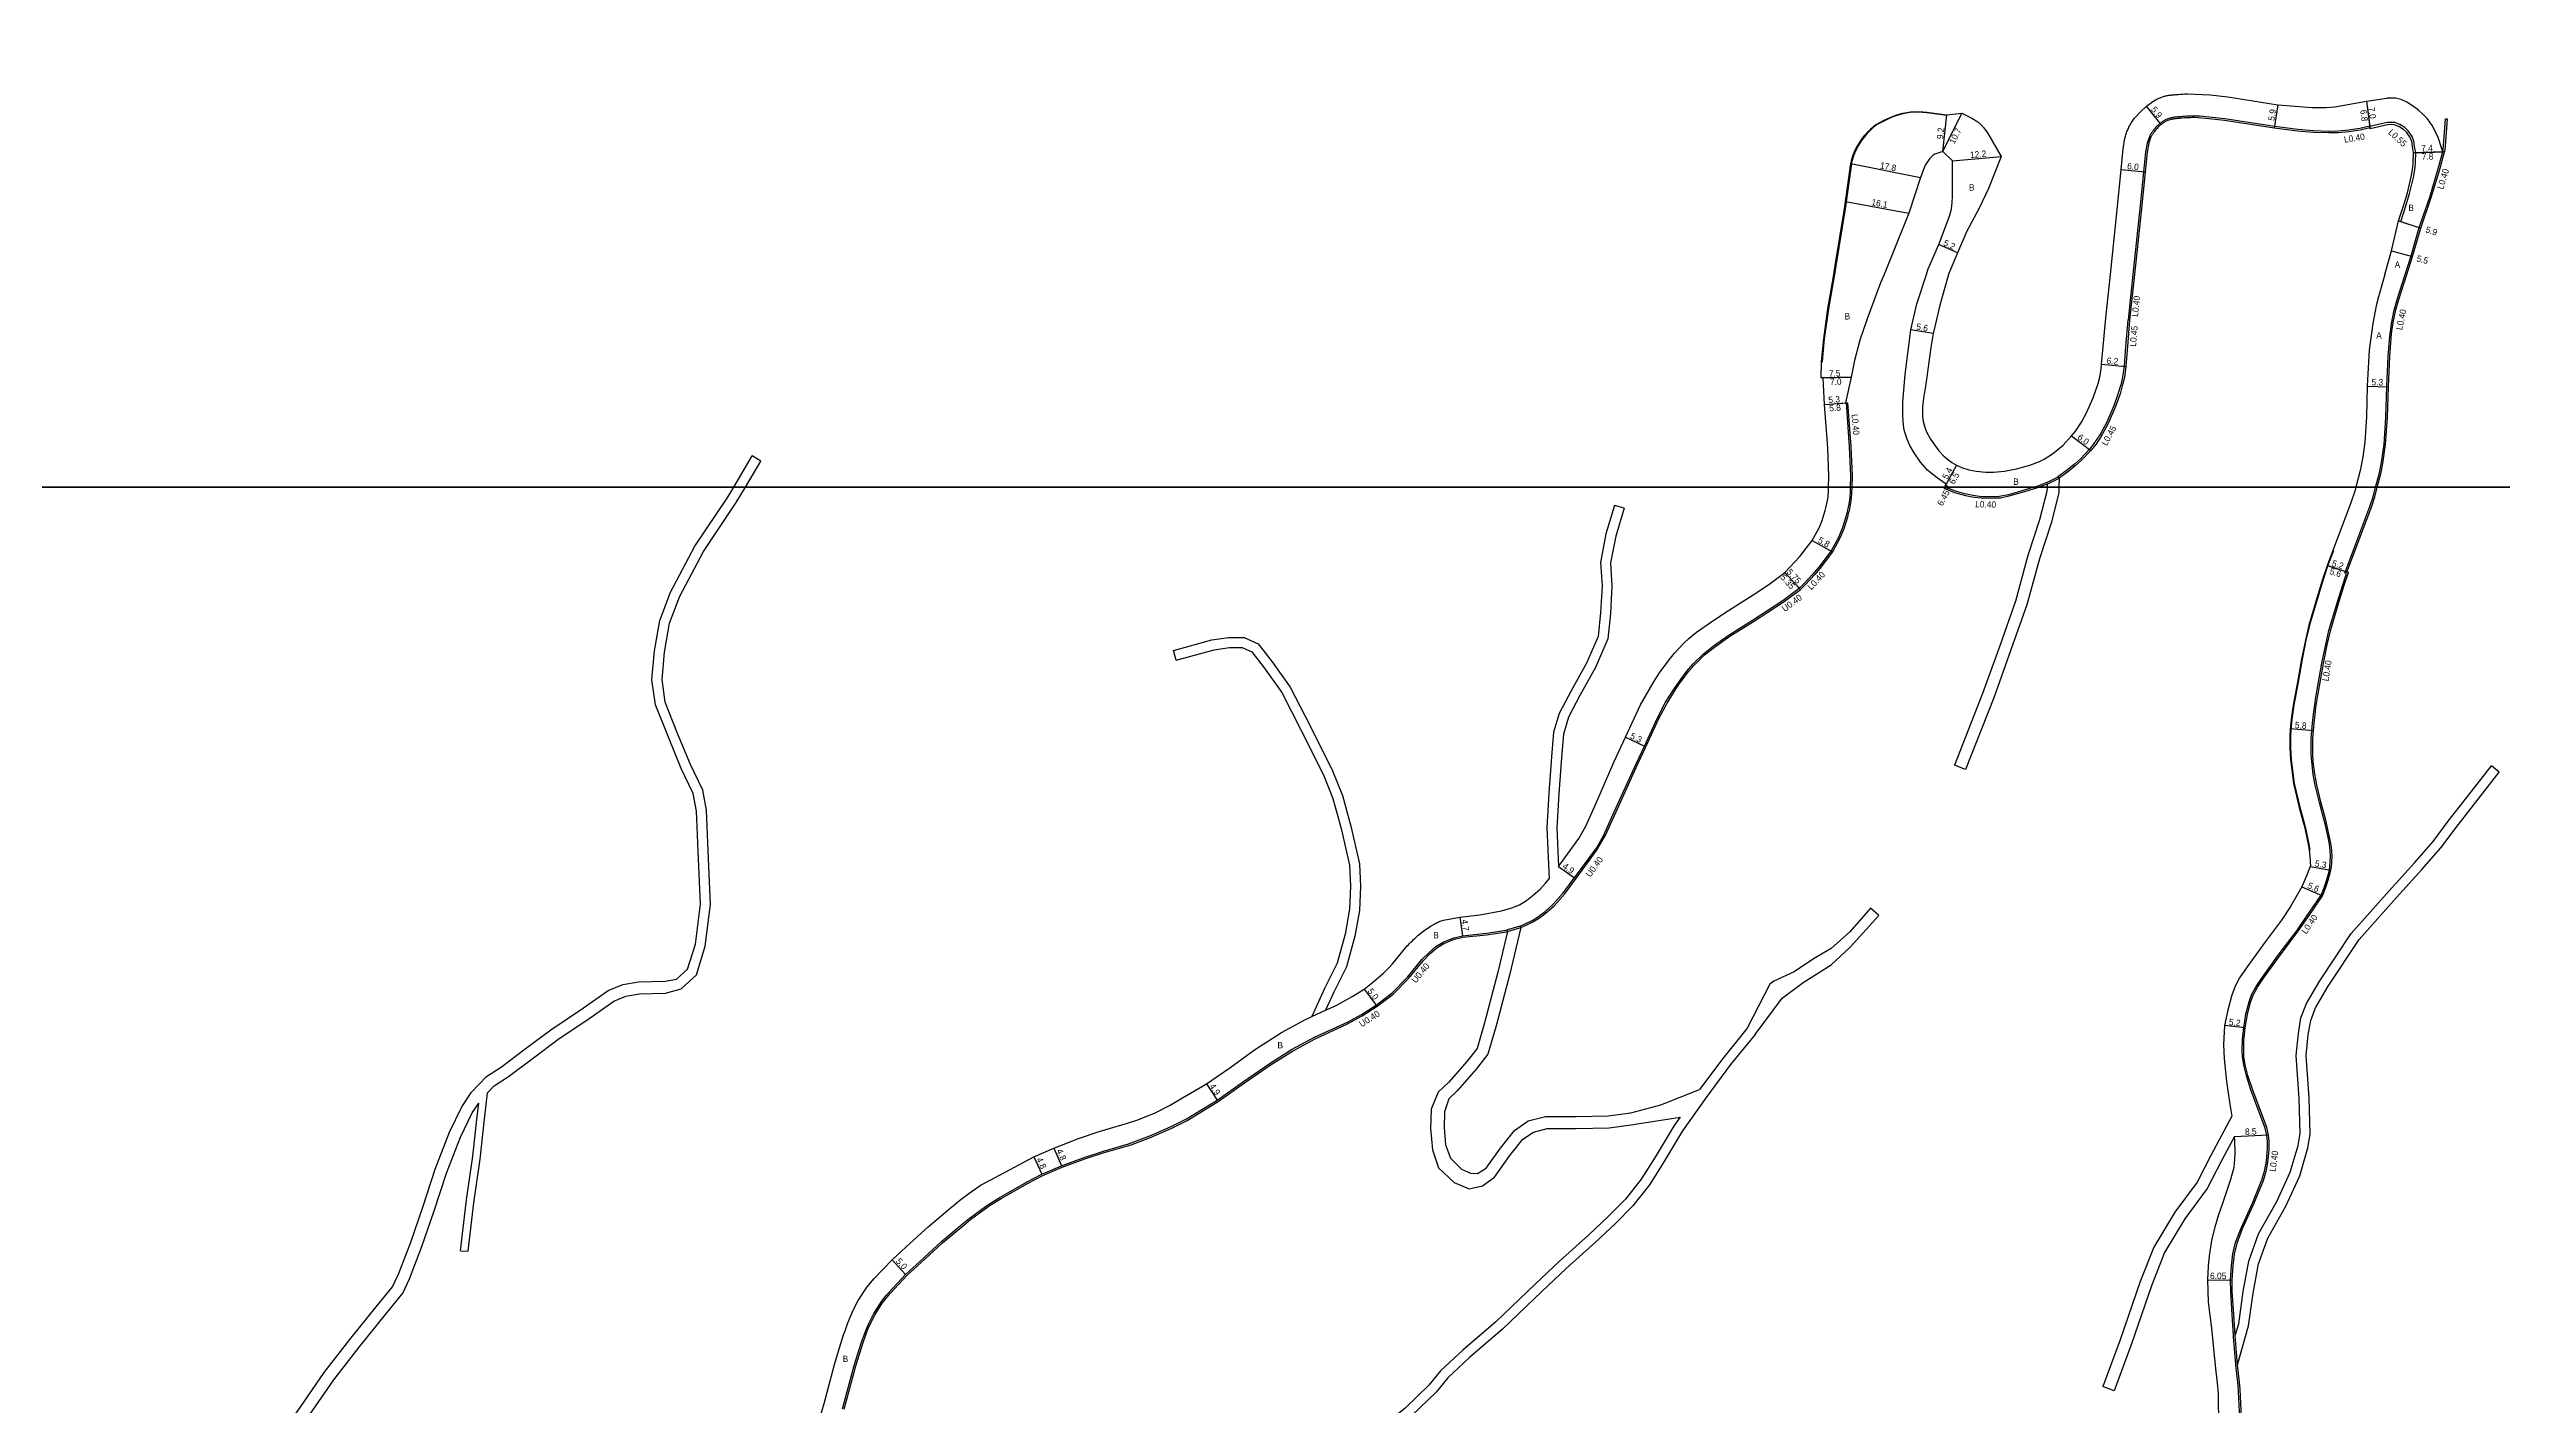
# Model space of a CAD drawing. Header units: metres. Extents: x -24000 to -20800, y -90000 to -87000.
# Drawn here: x -22218 to -21603, y -88430 to -88090 of the extents above; entities that cross this region are included whole.
import ezdxf

# ---------------------------------------------------------------- set-up
doc = ezdxf.new("R2010")
doc.units = ezdxf.units.M
doc.header["$LTSCALE"] = 2.5
for name, color, linetype in [('側溝・桝', 7, 'Continuous'), ('図郭', 7, 'Continuous'), ('幅員', 7, 'Continuous'), ('歩道・分離帯・安全施設', 7, 'Continuous'), ('舗装', 7, 'Continuous'), ('道路', 7, 'Continuous')]:
    doc.layers.add(name, color=color, linetype=linetype)
doc.styles.get("Standard").update_dxf_attribs({"font": ''})
doc.styles.get('Standard').set_extended_font_data('@MS PGothic')

msp = doc.modelspace()

# ---------------------------------------------------------------- linework, layer by layer
at = {"layer": '側溝・桝', "flags": 128}
for points in [[(-21636.72, -88110.04), (-21636.77, -88109.64), (-21639.25, -88110.22), (-21642.06, -88110.66), (-21644.59, -88110.91), (-21647.02, -88110.93), (-21650.81, -88110.79), (-21654.8, -88110.49), (-21660.62, -88109.73), (-21673.08, -88107.83), (-21676.95, -88107.4), (-21679.35, -88107.13), (-21679.6, -88107.12), (-21680.11, -88107.1), (-21680.62, -88107.1), (-21681.13, -88107.1), (-21681.63, -88107.11), (-21682.14, -88107.13), (-21682.65, -88107.15), (-21683.15, -88107.19), (-21683.66, -88107.22), (-21684.16, -88107.27), (-21684.23, -88107.27), (-21684.43, -88107.29), (-21684.63, -88107.31), (-21684.83, -88107.33), (-21685.04, -88107.35), (-21685.24, -88107.37), (-21685.45, -88107.39), (-21685.65, -88107.41), (-21685.86, -88107.44), (-21686.07, -88107.47), (-21686.27, -88107.51), (-21686.48, -88107.55), (-21686.69, -88107.6), (-21686.89, -88107.65), (-21687.1, -88107.72), (-21687.3, -88107.78), (-21687.32, -88107.79), (-21687.51, -88107.87), (-21687.7, -88107.95), (-21687.89, -88108.04), (-21688.07, -88108.13), (-21688.25, -88108.23), (-21688.43, -88108.34), (-21688.6, -88108.45), (-21688.77, -88108.56), (-21688.93, -88108.68), (-21689.09, -88108.8), (-21689.25, -88108.93), (-21689.37, -88109.03), (-21689.57, -88109.2), (-21689.76, -88109.37), (-21689.94, -88109.55), (-21690.12, -88109.73), (-21690.29, -88109.91), (-21690.46, -88110.1), (-21690.62, -88110.3), (-21690.78, -88110.49), (-21690.94, -88110.69), (-21691.09, -88110.89), (-21691.15, -88110.96), (-21691.27, -88111.13), (-21691.39, -88111.3), (-21691.51, -88111.47), (-21691.62, -88111.65), (-21691.74, -88111.82), (-21691.84, -88112.01), (-21691.86, -88112.03), (-21692.49, -88113.89), (-21692.91, -88116.08), (-21693.41, -88121.04), (-21694.24, -88129.47), (-21696.07, -88146.75)], [(-21629.55, -88133.31), (-21629.02, -88133.48), (-21627.66, -88129.35), (-21626.81, -88126.47), (-21625.77, -88122.16), (-21625.41, -88119.9), (-21625.32, -88118.76), (-21625.27, -88116.26), (-21625.44, -88115.24), (-21625.73, -88113.36), (-21626.18, -88112.23), (-21627.15, -88110.79), (-21628.01, -88110.01), (-21629.21, -88109.23), (-21630.51, -88108.76), (-21631.4, -88108.68), (-21632.4, -88108.74), (-21636.76, -88109.74)], [(-21618.48, -88116.07), (-21618.32, -88114.57), (-21617.81, -88107.81), (-21617.41, -88107.84), (-21617.92, -88114.61), (-21618.08, -88116.05)], [(-21627.92, -88146.75), (-21626.42, -88142.1), (-21624.37, -88135), (-21621.76, -88127.39), (-21619.72, -88120.58), (-21618.65, -88116.65), (-21618.48, -88116.07)], [(-21696.07, -88146.75), (-21697.27, -88158.13)], [(-21635.3, -88200), (-21634.44, -88196.7), (-21633.86, -88193.83), (-21633.2, -88189.25), (-21632.75, -88182.56), (-21632.5, -88174.81), (-21632.16, -88167.27), (-21631.75, -88162.18), (-21631.27, -88158.59), (-21630.65, -88155.66), (-21629.94, -88153.01), (-21627.92, -88146.75)], [(-21696.88, -88158.16), (-21697.32, -88158.13), (-21697.89, -88164.76), (-21698.25, -88169.72), (-21698.64, -88172.45), (-21699.11, -88174.41), (-21699.79, -88176.73), (-21700.83, -88179.64), (-21702.68, -88183.85), (-21704.17, -88186.61), (-21705.97, -88189.33), (-21706.92, -88190.46), (-21709.21, -88192.86), (-21710.8, -88194.29), (-21712.76, -88195.86), (-21714.82, -88197.36)], [(-21767.88, -88178.87), (-21767.06, -88189.83), (-21766.75, -88197.2), (-21766.83, -88200)], [(-21717.64, -88198.83), (-21714.79, -88197.39)], [(-21717.48, -88199.2), (-21714.55, -88197.72)], [(-21714.55, -88197.72), (-21714.79, -88197.39), (-21714.82, -88197.36)], [(-21766.83, -88200), (-21766.86, -88201.12), (-21766.95, -88202.55), (-21767.18, -88204.21), (-21767.68, -88206.48), (-21767.93, -88207.37), (-21768.72, -88210.09), (-21769.74, -88212.55), (-21771.59, -88215.91), (-21774.69, -88219.98), (-21776.34, -88221.9), (-21778.43, -88224.13), (-21779.38, -88225.07), (-21779.58, -88225.27)], [(-21743.21, -88200), (-21743.31, -88200.19), (-21742.61, -88200.57), (-21742.42, -88200.21), (-21742.3, -88200)], [(-21742.3, -88200), (-21742.23, -88199.86), (-21742.94, -88199.48)], [(-21720.83, -88200), (-21723.27, -88200.76), (-21727.24, -88201.9), (-21729.13, -88202.27), (-21729.85, -88202.37), (-21731.99, -88202.42), (-21733.98, -88202.37), (-21736.03, -88202.1), (-21738.1, -88201.66), (-21740.47, -88200.99), (-21742.42, -88200.21)], [(-21717.64, -88198.83), (-21720.09, -88199.77), (-21720.83, -88200)], [(-21646.87, -88295.79), (-21646.75, -88294.9), (-21646.66, -88293.86), (-21646.61, -88292.23), (-21646.65, -88291.09), (-21646.78, -88290.01), (-21647.04, -88288.36), (-21647.87, -88284.59), (-21648.24, -88283.07), (-21649.36, -88278.85), (-21650.43, -88274.52), (-21650.91, -88271.9), (-21651.3, -88268.64), (-21651.42, -88266.9), (-21651.43, -88265.65), (-21651.45, -88262.92), (-21651.27, -88260.85), (-21651.1, -88259.01), (-21650.85, -88256.78), (-21650.63, -88255.07), (-21650.14, -88252.03), (-21649.75, -88249.68), (-21648.74, -88243.99), (-21647.8, -88239.35), (-21646.98, -88235.84), (-21644.78, -88228.42), (-21643.63, -88224.64), (-21642.61, -88221.6), (-21643, -88221.47), (-21636.72, -88204.84), (-21635.93, -88202.43), (-21635.3, -88200)], [(-21849.29, -88310.21), (-21847.82, -88309.52), (-21846.26, -88308.75), (-21844.83, -88307.9), (-21843.24, -88306.76), (-21840.87, -88304.63), (-21838.39, -88301.79), (-21835.54, -88297.99), (-21830.31, -88290.92), (-21828.07, -88287.04), (-21825.52, -88281.38), (-21819.97, -88269.22), (-21817.97, -88264.99), (-21814.74, -88257.89), (-21812.68, -88254.01), (-21810.36, -88250.36), (-21809.73, -88249.37), (-21807.24, -88246.05), (-21805.95, -88244.57), (-21803.33, -88241.97), (-21800.77, -88240.02), (-21796.92, -88237.27), (-21791.07, -88233.62), (-21787.48, -88231.24), (-21783.39, -88228.59), (-21779.63, -88225.8), (-21779.3, -88225.56)], [(-21670.87, -88412.31), (-21671.19, -88407.12), (-21671.58, -88401.24), (-21671.64, -88398.45), (-21671.37, -88394.8), (-21671.02, -88391.85), (-21670.38, -88389.03), (-21668.98, -88385.38), (-21666.14, -88379.2), (-21663.77, -88373.35), (-21663.21, -88371.47), (-21662.72, -88369.14), (-21662.53, -88367.7), (-21662.37, -88365.37), (-21662.37, -88363.75), (-21662.51, -88362.13), (-21662.91, -88360.38), (-21666.54, -88350.78), (-21667.65, -88347.3), (-21668.31, -88344.6), (-21668.66, -88342.46), (-21668.71, -88341.1), (-21668.64, -88338.23), (-21668.33, -88335.2), (-21667.77, -88331.84), (-21666.98, -88328.75), (-21666.35, -88327.06), (-21665.24, -88324.96), (-21663.65, -88322.62), (-21659.44, -88316.76), (-21655.06, -88310.97), (-21652.61, -88307.44), (-21648.96, -88302.04), (-21648.2, -88300.22), (-21647.52, -88298.24), (-21646.87, -88295.79)], [(-21882.27, -88327.63), (-21881.24, -88326.84), (-21877.35, -88322.86), (-21873.74, -88318.49), (-21871.98, -88316.7), (-21870.32, -88315.23), (-21868.56, -88314.19), (-21867.01, -88313.51), (-21865.87, -88313.12), (-21863.79, -88312.62), (-21857.85, -88311.99), (-21852.91, -88311.26), (-21852.62, -88311.18)], [(-21849.46, -88309.85), (-21852.73, -88310.79)], [(-21852.62, -88311.18), (-21849.29, -88310.21)], [(-22018.69, -88430.7), (-22015.78, -88419.87), (-22013.93, -88414.06), (-22012.71, -88410.73), (-22011.88, -88408.93), (-22010.88, -88407.02), (-22009.98, -88405.51), (-22009.05, -88404.1), (-22007.61, -88402.25), (-22007.1, -88401.66), (-22003.02, -88397.29), (-21998.47, -88393.17), (-21994.04, -88389.09), (-21988.75, -88384.64), (-21987.07, -88383.25), (-21983.64, -88380.72), (-21982.09, -88379.66), (-21979.33, -88377.98), (-21972.8, -88374.24), (-21968.98, -88372.25), (-21964.09, -88370.16), (-21958.42, -88368.08), (-21953.57, -88366.49), (-21946.85, -88364.53), (-21942.21, -88362.81), (-21936.68, -88360.36), (-21932.82, -88358.43), (-21925.08, -88353.75), (-21918.44, -88349.02), (-21911.81, -88344.42), (-21906.47, -88341.09), (-21900.79, -88338), (-21892.82, -88334.38), (-21888.97, -88332.27), (-21885.27, -88329.9), (-21882.27, -88327.63)], [(-21670.25, -88419.68), (-21670.28, -88419.42), (-21670.84, -88412.69), (-21670.87, -88412.31)], [(-21669.86, -88419.64), (-21670.47, -88412.28)], [(-21669.1, -88446.75), (-21669.15, -88446.54), (-21669.28, -88445.57), (-21669.36, -88444.61), (-21669.4, -88443.65), (-21669.42, -88443.29), (-21669.14, -88436.27), (-21669.61, -88426.33), (-21669.68, -88424.78), (-21670.25, -88419.68)]]:
    msp.add_lwpolyline(points, dxfattribs=at)
at = {"layer": '側溝・桝'}
msp.add_lwpolyline([(-21742.94, -88199.48), (-21743.21, -88200)], dxfattribs=at)
at = {"layer": '図郭'}
for points in [[(-22400, -88200), (-21600, -88200), (-21600, -87600), (-22400, -87600)], [(-22400, -88800), (-21600, -88800), (-21600, -88200), (-22400, -88200)]]:
    msp.add_lwpolyline(points, close=True, dxfattribs=at)
at = {"layer": '幅員', "flags": 128}
for points in [[(-21743.66, -88115.98), (-21738.87, -88106.41)], [(-21689, -88109.24), (-21692.68, -88104.63)], [(-21659.74, -88104.3), (-21660.68, -88110.13)], [(-21637.61, -88103.34), (-21636.69, -88110.28)], [(-21637.61, -88103.34), (-21636.72, -88110.04)], [(-21743.66, -88115.98), (-21742.66, -88106.83)], [(-21741.21, -88118.33), (-21729.06, -88117.19)], [(-21625.83, -88116.3), (-21618.08, -88116.05)], [(-21618.48, -88116.07), (-21625.83, -88116.3)], [(-21766.68, -88119.02), (-21749.21, -88122.45)], [(-21698.98, -88120.48), (-21693.01, -88121.08)], [(-21768.01, -88128.47), (-21752.17, -88131.38)], [(-21629.55, -88133.31), (-21623.99, -88135.14)], [(-21739.93, -88141.37), (-21744.68, -88139.25)], [(-21631.32, -88140.86), (-21626.04, -88142.22)], [(-21746.09, -88161.53), (-21751.61, -88160.59)], [(-21774.11, -88172.63), (-21766.61, -88172.44)], [(-21766.61, -88172.44), (-21773.61, -88172.62)], [(-21703.93, -88169.23), (-21697.81, -88169.77)], [(-21773.27, -88179.29), (-21767.48, -88178.84)], [(-21773.27, -88179.29), (-21767.98, -88178.87)], [(-21637.4, -88174.72), (-21632.1, -88174.83)], [(-21711.4, -88187.17), (-21706.59, -88190.76)], [(-21740.25, -88194.51), (-21743.21, -88200)], [(-21740.25, -88194.51), (-21742.82, -88199.26)], [(-21743.21, -88200), (-21743.31, -88200.19)], [(-21776.33, -88213.34), (-21771.25, -88216.13)], [(-21783.19, -88221.32), (-21779.58, -88225.27)], [(-21783.19, -88221.32), (-21779.3, -88225.56)], [(-21647.41, -88219.56), (-21642.1, -88221.35)], [(-21642.48, -88221.22), (-21647.41, -88219.56)], [(-21823.12, -88262.56), (-21818.33, -88264.82)], [(-21656.65, -88260.41), (-21650.87, -88260.88)], [(-21839.84, -88294.88), (-21835.86, -88297.75)], [(-21651.69, -88294.93), (-21646.47, -88295.86)], [(-21653.73, -88299.98), (-21648.61, -88302.23)], [(-21864.54, -88307.57), (-21863.86, -88312.22)], [(-21888.52, -88325.58), (-21885.5, -88329.57)], [(-21667.93, -88335.26), (-21673.11, -88334.73)], [(-21927.99, -88349.32), (-21925.3, -88353.41)], [(-21670.6, -88362.48), (-21662.11, -88362.07)], [(-21971.21, -88367.55), (-21969.16, -88371.89)], [(-21966.15, -88365.38), (-21964.24, -88369.78)], [(-22006.66, -88393.3), (-22003.3, -88397)], [(-21677.29, -88398.38), (-21671.24, -88398.46)]]:
    msp.add_lwpolyline(points, dxfattribs=at)
at = {"layer": '歩道・分離帯・安全施設', "flags": 128}
for points in [[(-21742.67, -88106.98), (-21747.65, -88106.26), (-21749.87, -88106.13), (-21751.78, -88106.25), (-21753.63, -88106.56), (-21755.18, -88106.99), (-21756.59, -88107.5), (-21758.23, -88108.27), (-21760.26, -88109.34), (-21760.3, -88109.37), (-21760.51, -88109.52), (-21760.71, -88109.68), (-21760.91, -88109.84), (-21761.1, -88110.01), (-21761.29, -88110.18), (-21761.48, -88110.36), (-21761.66, -88110.54), (-21761.84, -88110.72), (-21762.02, -88110.91), (-21763.03, -88112), (-21764, -88113.22), (-21764.8, -88114.55), (-21765.36, -88115.53), (-21765.48, -88115.79), (-21765.6, -88116.05), (-21765.7, -88116.31), (-21765.81, -88116.58), (-21765.91, -88116.85), (-21766, -88117.12), (-21766.09, -88117.39), (-21766.17, -88117.67), (-21766.25, -88117.94), (-21766.33, -88118.22), (-21766.4, -88118.5), (-21766.47, -88118.78), (-21766.53, -88119.05), (-21768.12, -88130.31), (-21770.43, -88144.55), (-21770.8, -88146.75)], [(-21770.8, -88146.75), (-21772.24, -88155.34), (-21773.32, -88162.84), (-21773.86, -88168.52), (-21773.87, -88168.72)], [(-21645.84, -88215.88), (-21647.23, -88219.51), (-21648.44, -88223.1), (-21649.62, -88226.97), (-21651.87, -88234.55), (-21652.74, -88238.28), (-21653.71, -88243.05), (-21654.72, -88248.77), (-21655.55, -88253.22), (-21655.77, -88254.56), (-21656.26, -88258.07), (-21656.52, -88260.62), (-21656.62, -88262.21), (-21656.61, -88265.21), (-21656.45, -88268.11), (-21655.8, -88273.46), (-21655.78, -88273.68), (-21655.64, -88274.48), (-21654.26, -88280.1), (-21653.14, -88284.32), (-21652.79, -88285.73), (-21652, -88289.3), (-21651.77, -88290.81)]]:
    msp.add_lwpolyline(points, dxfattribs=at)
at = {"layer": '舗装'}
msp.add_lwpolyline([(-21629.47, -88133.33), (-21624, -88135.17)], dxfattribs=at)
at = {"layer": '舗装', "flags": 128}
for points in [[(-21717.48, -88199.2), (-21714.55, -88197.72)], [(-21901.57, -88332.43), (-21898.14, -88330.87)]]:
    msp.add_lwpolyline(points, dxfattribs=at)
at = {"layer": '道路', "flags": 128}
for points in [[(-21770.95, -88146.75), (-21770.58, -88144.52), (-21768.26, -88130.29), (-21768.01, -88128.47), (-21766.68, -88119.02), (-21766.61, -88118.74), (-21766.54, -88118.46), (-21766.47, -88118.18), (-21766.39, -88117.9), (-21766.31, -88117.62), (-21766.23, -88117.35), (-21766.14, -88117.07), (-21766.05, -88116.8), (-21765.95, -88116.53), (-21765.84, -88116.26), (-21765.73, -88115.99), (-21765.62, -88115.73), (-21765.49, -88115.47), (-21764.93, -88114.47), (-21764.12, -88113.13), (-21763.14, -88111.9), (-21762.13, -88110.81), (-21761.95, -88110.62), (-21761.77, -88110.43), (-21761.58, -88110.25), (-21761.39, -88110.07), (-21761.2, -88109.9), (-21761, -88109.73), (-21760.8, -88109.56), (-21760.6, -88109.4), (-21760.39, -88109.25), (-21760.34, -88109.21), (-21758.29, -88108.13), (-21756.64, -88107.37), (-21755.18, -88106.82), (-21753.63, -88106.4), (-21751.74, -88106.09), (-21749.65, -88106), (-21747.63, -88106.11), (-21742.66, -88106.83), (-21738.87, -88106.41), (-21736.38, -88107.61), (-21734.84, -88108.56), (-21734.01, -88109.3), (-21733.35, -88110.06), (-21732.43, -88111.33), (-21729.06, -88117.19), (-21732.23, -88125.2), (-21734.54, -88130.12), (-21737.62, -88135.94), (-21739.93, -88141.37), (-21742.11, -88146.49), (-21742.18, -88146.75)], [(-21701.7, -88146.75), (-21699.81, -88128.9), (-21698.98, -88120.48), (-21698.46, -88115.27), (-21698.1, -88112.66), (-21698.03, -88112.38), (-21697.95, -88112.1), (-21697.86, -88111.82), (-21697.77, -88111.54), (-21697.66, -88111.27), (-21697.56, -88110.99), (-21697.44, -88110.72), (-21697.33, -88110.47), (-21697.19, -88110.18), (-21697.05, -88109.89), (-21696.9, -88109.61), (-21696.75, -88109.32), (-21696.6, -88109.04), (-21696.44, -88108.76), (-21696.27, -88108.49), (-21696.1, -88108.22), (-21695.92, -88107.95), (-21695.74, -88107.69), (-21695.61, -88107.51), (-21694.19, -88106.01), (-21692.68, -88104.63), (-21691.06, -88103.48), (-21690.05, -88102.89), (-21688.27, -88102.14), (-21688.06, -88102.09), (-21687.82, -88102.04), (-21687.58, -88102), (-21687.34, -88101.96), (-21687.09, -88101.92), (-21686.85, -88101.89), (-21686.6, -88101.86), (-21686.36, -88101.83), (-21686.11, -88101.81), (-21685.86, -88101.79), (-21685.62, -88101.76), (-21685.37, -88101.74), (-21685.13, -88101.72), (-21684.88, -88101.7), (-21684.7, -88101.68), (-21684.16, -88101.63), (-21683.62, -88101.59), (-21683.07, -88101.56), (-21682.39, -88101.52), (-21676.75, -88101.78), (-21672.32, -88102.28), (-21659.74, -88104.3), (-21651.23, -88104.96), (-21647.7, -88104.99), (-21645.51, -88104.82), (-21637.61, -88103.34), (-21632.48, -88102.61)], [(-21627.5, -88146.75), (-21626.04, -88142.22), (-21623.99, -88135.14), (-21621.38, -88127.51), (-21619.33, -88120.69), (-21618.08, -88116.05), (-21618.48, -88116.07), (-21619.7, -88112.2), (-21621.11, -88109.46), (-21622.29, -88107.77), (-21623.47, -88106.65), (-21624.58, -88105.61), (-21625.78, -88104.7), (-21627.51, -88103.59), (-21628.9, -88103), (-21630.34, -88102.66), (-21632.48, -88102.61)], [(-21632.99, -88146.75), (-21631.32, -88140.86), (-21629.55, -88133.31), (-21628.07, -88128.83), (-21627.34, -88126.35), (-21626.3, -88122.01), (-21625.95, -88119.86), (-21625.87, -88118.73), (-21625.83, -88116.3), (-21625.98, -88115.33), (-21626.26, -88113.5), (-21626.66, -88112.49), (-21627.57, -88111.15), (-21628.34, -88110.44), (-21629.45, -88109.72), (-21630.63, -88109.3), (-21631.41, -88109.24), (-21632.32, -88109.29), (-21636.69, -88110.28), (-21636.72, -88110.04), (-21639.17, -88110.62), (-21642.01, -88111.06), (-21644.56, -88111.31), (-21647.02, -88111.33), (-21650.83, -88111.19), (-21654.84, -88110.89), (-21660.68, -88110.13), (-21673.13, -88108.22), (-21677.03, -88107.79), (-21680.62, -88107.5), (-21681.12, -88107.5), (-21681.62, -88107.51), (-21682.12, -88107.53), (-21682.63, -88107.55), (-21683.13, -88107.58), (-21683.63, -88107.62), (-21684.13, -88107.67), (-21684.19, -88107.67), (-21684.39, -88107.69), (-21684.6, -88107.71), (-21684.8, -88107.73), (-21685, -88107.75), (-21685.2, -88107.77), (-21685.4, -88107.79), (-21685.6, -88107.81), (-21685.8, -88107.84), (-21686, -88107.87), (-21686.2, -88107.9), (-21686.4, -88107.94), (-21686.59, -88107.99), (-21686.79, -88108.04), (-21686.98, -88108.1), (-21687.17, -88108.16), (-21687.18, -88108.17), (-21687.36, -88108.24), (-21687.54, -88108.31), (-21687.71, -88108.39), (-21687.88, -88108.48), (-21688.05, -88108.58), (-21688.21, -88108.68), (-21688.38, -88108.78), (-21688.54, -88108.89), (-21688.69, -88109), (-21688.85, -88109.12), (-21689, -88109.24), (-21689.12, -88109.34), (-21689.3, -88109.49), (-21689.48, -88109.66), (-21689.66, -88109.83), (-21689.83, -88110), (-21690, -88110.18), (-21690.16, -88110.37), (-21690.32, -88110.55), (-21690.47, -88110.74), (-21690.62, -88110.93), (-21690.77, -88111.13), (-21690.83, -88111.2), (-21690.94, -88111.36), (-21691.06, -88111.53), (-21691.18, -88111.69), (-21691.29, -88111.86), (-21691.39, -88112.03), (-21691.5, -88112.21), (-21691.54, -88112.28), (-21692.07, -88113.83), (-21692.52, -88116.14), (-21693.01, -88121.08), (-21693.85, -88129.51), (-21695.67, -88146.75)], [(-21747.75, -88146.75), (-21747.28, -88145.3), (-21744.68, -88139.25), (-21741.98, -88132.14), (-21741.5, -88130.37), (-21741.29, -88128.68), (-21741.22, -88127.34), (-21741.21, -88118.33), (-21743.66, -88115.98), (-21745.67, -88116.61), (-21746.08, -88116.88), (-21746.99, -88117.82), (-21748.05, -88119.4), (-21749.21, -88122.45), (-21752.17, -88131.38), (-21758.36, -88146.75)], [(-21772.23, -88200), (-21772.15, -88197.24), (-21772.45, -88190.16), (-21773.27, -88179.29), (-21773.61, -88172.62), (-21774.11, -88172.63), (-21774.01, -88168.51), (-21773.47, -88162.82), (-21772.39, -88155.31), (-21770.95, -88146.75)], [(-21758.36, -88146.75), (-21759.22, -88148.88), (-21762.58, -88157.87), (-21764.38, -88163.22), (-21765.76, -88168.3), (-21766.61, -88172.44), (-21767.98, -88178.87), (-21767.88, -88178.87), (-21767.48, -88178.84), (-21766.66, -88189.81), (-21766.35, -88197.2), (-21766.43, -88200)], [(-21743.21, -88200), (-21742.94, -88199.48), (-21742.82, -88199.26), (-21745.34, -88197.49), (-21747.47, -88195.71), (-21749.26, -88193.75), (-21750.84, -88191.4), (-21751.93, -88189.54), (-21752.59, -88188), (-21753.25, -88185.97), (-21753.41, -88185.25), (-21753.58, -88183.47), (-21753.66, -88181.8), (-21753.63, -88178.74), (-21753.09, -88171.77), (-21751.61, -88160.59), (-21750.11, -88154.07), (-21747.75, -88146.75)], [(-21742.18, -88146.75), (-21744.37, -88154.46), (-21745.18, -88157.68), (-21746.09, -88161.53), (-21746.62, -88165), (-21747.9, -88174.24), (-21748.47, -88177.7), (-21748.72, -88179.91), (-21748.75, -88180.64), (-21748.69, -88182.42), (-21748.53, -88183.54), (-21748.23, -88184.73), (-21747.78, -88185.98), (-21746.71, -88187.95), (-21744.6, -88190.88), (-21743.39, -88192.2), (-21741.42, -88193.8), (-21740.25, -88194.51), (-21738.72, -88195.15), (-21737.14, -88195.62), (-21735.26, -88195.97), (-21732.91, -88196.23), (-21730.94, -88196.24)], [(-21730.94, -88196.24), (-21728.2, -88195.99), (-21725.16, -88195.35), (-21721.82, -88194.48), (-21719.45, -88193.59), (-21718.28, -88192.99), (-21716.17, -88191.63), (-21713.53, -88189.46), (-21711.4, -88187.17), (-21710.35, -88185.91), (-21708.9, -88183.69), (-21707.67, -88181.41), (-21705.99, -88177.59), (-21704.72, -88174.02), (-21704.34, -88172.42), (-21704.04, -88170.4), (-21703.93, -88169.23), (-21703.62, -88165.71), (-21702.85, -88157.57), (-21701.7, -88146.75)], [(-21695.67, -88146.75), (-21696.88, -88158.17), (-21697.44, -88164.79), (-21697.81, -88169.77), (-21698.2, -88172.54), (-21698.71, -88174.66), (-21699.26, -88176.59), (-21700.41, -88179.8), (-21702.27, -88184.05), (-21704.15, -88187.51), (-21705.35, -88189.27), (-21706.59, -88190.76), (-21708.9, -88193.19), (-21710.49, -88194.61), (-21712.13, -88195.96), (-21714.55, -88197.72)], [(-21632.99, -88146.75), (-21634.57, -88152.33), (-21635.12, -88154.61), (-21636.03, -88159.06), (-21636.93, -88165.63), (-21637.4, -88174.72), (-21637.55, -88182.35), (-21637.98, -88188.74), (-21638.51, -88192.42), (-21639.18, -88195.83), (-21640.26, -88200)], [(-21634.89, -88200), (-21634.01, -88196.63), (-21633.49, -88194.04), (-21632.8, -88189.29), (-21632.35, -88182.58), (-21632.1, -88174.83), (-21631.76, -88167.3), (-21631.31, -88161.62), (-21630.9, -88158.8), (-21630.22, -88155.59), (-21629.59, -88153.23), (-21627.5, -88146.75)], [(-22046.31, -88200), (-22041.67, -88192.15)], [(-22039.52, -88193.43), (-22041.67, -88192.15)], [(-22043.41, -88200), (-22039.52, -88193.43)], [(-21714.55, -88197.72), (-21714.58, -88200)], [(-22063.5, -88323.64), (-22060.63, -88323.14), (-22057.86, -88320.61), (-22055.93, -88314.32), (-22054.64, -88304.3), (-22055.23, -88291.06), (-22055.62, -88281.09), (-22056.44, -88276.6), (-22059.44, -88270.38), (-22062.69, -88262.56), (-22065.92, -88254.47), (-22066.78, -88248.21), (-22066.13, -88240.96), (-22064.81, -88233.36), (-22062.12, -88226.26), (-22056.04, -88214.78), (-22047.81, -88202.52), (-22046.31, -88200)], [(-22063.43, -88326.64), (-22059.51, -88325.51), (-22055.67, -88321.99), (-22053.48, -88314.86), (-22052.14, -88304.4), (-22052.73, -88290.96), (-22053.13, -88280.82), (-22054.04, -88275.82), (-22057.16, -88269.35), (-22060.37, -88261.63), (-22063.49, -88253.82), (-22064.27, -88248.15), (-22063.65, -88241.29), (-22062.39, -88234.03), (-22059.83, -88227.29), (-22053.89, -88216.06), (-22045.69, -88203.85), (-22043.41, -88200)], [(-21825.83, -88204.55), (-21827.97, -88211.66), (-21829.37, -88218.79), (-21828.96, -88224.67), (-21829.32, -88231.37), (-21829.94, -88237.31), (-21832.82, -88244.03), (-21836.72, -88250.91), (-21839.66, -88256.61), (-21841.09, -88261.32), (-21841.62, -88267.46), (-21842.23, -88276.56), (-21842.74, -88285.21), (-21842.21, -88297.96)], [(-21839.84, -88294.88), (-21839.36, -88294.27), (-21834.79, -88287.94), (-21833, -88284.83), (-21830.47, -88279.22), (-21825.89, -88268.62), (-21823.12, -88262.56), (-21819.36, -88254.43), (-21815.92, -88248.51), (-21814.55, -88246.41), (-21812.18, -88243.17), (-21810.83, -88241.55), (-21808.49, -88239.05), (-21807.22, -88237.86), (-21805.32, -88236.29), (-21801.22, -88233.43), (-21797.27, -88230.84), (-21791.11, -88226.91), (-21787.16, -88224.32), (-21783.19, -88221.32), (-21779.47, -88217.34), (-21776.33, -88213.34), (-21774.58, -88210.15), (-21773.84, -88208.34), (-21773.11, -88205.85), (-21772.82, -88204.8), (-21772.51, -88203.3), (-21772.37, -88202.28), (-21772.25, -88200.83), (-21772.23, -88200)], [(-21823.44, -88205.27), (-21825.83, -88204.55)], [(-21766.43, -88200), (-21766.47, -88201.54), (-21766.58, -88202.76), (-21766.81, -88204.43), (-21767.1, -88205.86), (-21767.3, -88206.59), (-21767.54, -88207.48), (-21768.4, -88210.4), (-21769.3, -88212.58), (-21771.25, -88216.13), (-21774.47, -88220.34), (-21775.7, -88221.8), (-21778.14, -88224.41), (-21779.3, -88225.56)], [(-21719.58, -88200), (-21719.96, -88200.15), (-21723.16, -88201.15), (-21727.11, -88202.27), (-21729.2, -88202.69), (-21729.75, -88202.76), (-21731.59, -88202.84), (-21734.01, -88202.77), (-21736.35, -88202.47), (-21737.85, -88202.14), (-21740.6, -88201.37), (-21742.61, -88200.57), (-21743.31, -88200.19), (-21743.21, -88200)], [(-21717.53, -88200), (-21717.6, -88201.03), (-21719.44, -88208.16), (-21722.34, -88217.06), (-21725.44, -88228.5), (-21729.39, -88239.65), (-21733.71, -88251.63), (-21740.72, -88269.52)], [(-21714.58, -88200), (-21714.6, -88201.43), (-21716.56, -88209), (-21719.46, -88217.92), (-21722.57, -88229.39), (-21726.58, -88240.72), (-21730.9, -88252.67), (-21737.93, -88270.62)], [(-21717.48, -88199.2), (-21717.53, -88200)], [(-21640.26, -88200), (-21640.44, -88200.72), (-21641.48, -88203.91), (-21645.98, -88215.82), (-21647.37, -88219.45), (-21648.58, -88223.05), (-21649.76, -88226.93), (-21652.01, -88234.51), (-21652.88, -88238.24), (-21653.85, -88243.02), (-21654.87, -88248.74), (-21655.7, -88253.2), (-21655.92, -88254.54), (-21656.41, -88258.05), (-21656.67, -88260.61), (-21656.77, -88262.21), (-21656.76, -88265.21), (-21656.6, -88268.12), (-21655.95, -88273.48), (-21655.93, -88273.7), (-21655.78, -88274.51), (-21654.4, -88280.14), (-21653.28, -88284.36), (-21652.94, -88285.76), (-21652.15, -88289.33), (-21651.91, -88290.83), (-21651.77, -88292.31), (-21651.69, -88293.39), (-21651.67, -88294.04), (-21651.64, -88294.52), (-21651.69, -88294.93), (-21652.62, -88297.27), (-21653.73, -88299.98), (-21656.62, -88304.91), (-21658.83, -88308.33), (-21663.15, -88314.03), (-21667.42, -88319.98), (-21669.35, -88322.81), (-21670.44, -88324.85), (-21671.38, -88327.37), (-21672.28, -88330.89), (-21673.11, -88334.73), (-21673.38, -88339.42), (-21673.24, -88343.03), (-21672.6, -88348.68), (-21671.76, -88354.4), (-21671.28, -88357.41)], [(-21670.47, -88412.28), (-21670.79, -88407.09), (-21671.18, -88401.22), (-21671.24, -88398.46), (-21670.98, -88394.84), (-21670.63, -88391.91), (-21669.99, -88389.14), (-21668.61, -88385.53), (-21665.78, -88379.36), (-21663.4, -88373.48), (-21662.96, -88372.04), (-21662.73, -88371.13), (-21662.36, -88369.46), (-21662.11, -88367.6), (-21661.97, -88365.7), (-21661.97, -88363.73), (-21662.11, -88362.07), (-21662.53, -88360.26), (-21666.16, -88350.65), (-21667.26, -88347.19), (-21667.92, -88344.52), (-21668.26, -88342.42), (-21668.32, -88340.87), (-21668.26, -88338.47), (-21667.93, -88335.26), (-21667.38, -88331.92), (-21666.6, -88328.87), (-21665.94, -88327.1), (-21664.89, -88325.14), (-21663.33, -88322.85), (-21659.12, -88317), (-21654.73, -88311.2), (-21652.28, -88307.66), (-21648.61, -88302.23), (-21647.83, -88300.36), (-21647.14, -88298.35), (-21646.47, -88295.86), (-21646.35, -88294.95), (-21646.26, -88293.88), (-21646.21, -88292.23), (-21646.25, -88291.06), (-21646.38, -88289.95), (-21646.65, -88288.29), (-21647.48, -88284.49), (-21647.86, -88282.97), (-21648.98, -88278.75), (-21650.04, -88274.43), (-21650.51, -88271.84), (-21650.9, -88268.61), (-21651.02, -88266.89), (-21651.03, -88265.65), (-21651.05, -88262.94), (-21650.87, -88260.88), (-21650.7, -88259.05), (-21650.46, -88256.83), (-21650.23, -88255.13), (-21649.74, -88252.09), (-21649.36, -88249.74), (-21648.35, -88244.07), (-21647.41, -88239.44), (-21646.6, -88235.94), (-21644.4, -88228.54), (-21643.25, -88224.76), (-21642.1, -88221.35), (-21642.48, -88221.22), (-21636.25, -88204.74), (-21635.5, -88202.36), (-21634.89, -88200)], [(-21823.44, -88205.27), (-21825.54, -88212.26), (-21826.85, -88218.95), (-21826.46, -88224.65), (-21826.83, -88231.56), (-21827.49, -88237.95), (-21830.57, -88245.14), (-21834.52, -88252.1), (-21837.34, -88257.56), (-21838.62, -88261.8), (-21839.13, -88267.64), (-21839.74, -88276.76), (-21840.23, -88285.23), (-21839.84, -88294.88)], [(-21849.46, -88309.85), (-21847.99, -88309.16), (-21846.45, -88308.4), (-21845.09, -88307.58), (-21843.18, -88306.17), (-21841.15, -88304.35), (-21838.7, -88301.53), (-21835.86, -88297.75), (-21830.35, -88290.3), (-21828.61, -88287.26), (-21825.89, -88281.21), (-21820.34, -88269.05), (-21818.33, -88264.82), (-21815.1, -88257.71), (-21813.03, -88253.81), (-21810.91, -88250.47), (-21809.35, -88248.2), (-21807.73, -88246.03), (-21806.1, -88244.15), (-21803.59, -88241.67), (-21801.01, -88239.7), (-21797.14, -88236.94), (-21791.29, -88233.28), (-21787.7, -88230.91), (-21783.61, -88228.27), (-21779.58, -88225.27), (-21779.3, -88225.56)], [(-21936.23, -88240.89), (-21926.6, -88238.21), (-21922.43, -88237.6), (-21918.56, -88237.59), (-21915, -88239.15), (-21911.52, -88243.69), (-21906.99, -88250.03), (-21902.03, -88259.73), (-21896.39, -88270.98), (-21893.94, -88277.14), (-21891.85, -88284.82), (-21889.7, -88294.28), (-21889.44, -88299.82), (-21889.7, -88305.88), (-21890.84, -88312.35), (-21892.9, -88320.02), (-21896.13, -88326.35), (-21898.14, -88330.87)], [(-21935.56, -88243.3), (-21936.23, -88240.89)], [(-21935.56, -88243.3), (-21926.08, -88240.66), (-21922.25, -88240.1), (-21919.08, -88240.09), (-21916.6, -88241.18), (-21913.53, -88245.17), (-21909.13, -88251.34), (-21904.25, -88260.87), (-21898.67, -88272), (-21896.31, -88277.93), (-21894.27, -88285.43), (-21892.18, -88294.61), (-21891.95, -88299.83), (-21892.19, -88305.6), (-21893.28, -88311.81), (-21895.24, -88319.12), (-21898.38, -88325.27), (-21901.57, -88332.43)], [(-21737.93, -88270.62), (-21740.72, -88269.52)], [(-21670.47, -88412.28), (-21669.57, -88409.35), (-21668.43, -88401.27), (-21667.02, -88393.68), (-21664.6, -88386.85), (-21660.02, -88378.77), (-21656.66, -88371.41), (-21654.72, -88364.76), (-21654.17, -88361.7), (-21654.41, -88352.94), (-21655.15, -88342.21), (-21654.64, -88336.73), (-21653.98, -88332.74), (-21652.58, -88329.15), (-21649.27, -88323.55), (-21641.41, -88311.65), (-21631.92, -88301), (-21625.58, -88294), (-21620.88, -88288.63), (-21617.12, -88283.6), (-21613.46, -88278.86), (-21606.33, -88269.73)], [(-21669.86, -88419.64), (-21667.12, -88409.87), (-21665.96, -88401.67), (-21664.6, -88394.33), (-21662.32, -88387.89), (-21657.79, -88379.91), (-21654.31, -88372.28), (-21652.28, -88365.32), (-21651.67, -88361.88), (-21651.91, -88352.81), (-21652.65, -88342.24), (-21652.16, -88337.04), (-21651.55, -88333.41), (-21650.32, -88330.25), (-21647.15, -88324.88), (-21639.42, -88313.18), (-21630.06, -88302.68), (-21623.7, -88295.64), (-21618.94, -88290.2), (-21615.13, -88285.12), (-21611.42, -88280.32), (-21604.35, -88271.27)], [(-21604.35, -88271.27), (-21606.33, -88269.73)], [(-21882.27, -88320.18), (-21881.37, -88319.25), (-21877.7, -88314.8), (-21877.41, -88314.49), (-21877.11, -88314.19), (-21876.82, -88313.88), (-21876.52, -88313.58), (-21876.21, -88313.28), (-21875.91, -88312.98), (-21875.6, -88312.69), (-21875.28, -88312.4), (-21874.96, -88312.12), (-21874.64, -88311.84), (-21874.31, -88311.57), (-21874.19, -88311.47), (-21873.88, -88311.23), (-21873.56, -88310.99), (-21873.24, -88310.75), (-21872.92, -88310.52), (-21872.59, -88310.3), (-21872.26, -88310.09), (-21871.92, -88309.88), (-21871.58, -88309.67), (-21871.23, -88309.48), (-21871.17, -88309.44), (-21870.93, -88309.31), (-21870.69, -88309.18), (-21870.44, -88309.06), (-21870.2, -88308.94), (-21869.95, -88308.82), (-21869.7, -88308.71), (-21869.44, -88308.61), (-21869.19, -88308.51), (-21868.93, -88308.42), (-21868.67, -88308.33), (-21868.64, -88308.32), (-21864.54, -88307.57), (-21859.58, -88307.04), (-21854.15, -88306), (-21851.54, -88305.25), (-21849.63, -88304.46), (-21847.84, -88303.38), (-21846.2, -88302.06), (-21844.48, -88300.55), (-21843.09, -88299.09), (-21842.21, -88297.96)], [(-21761.72, -88305.34), (-21766.94, -88311.22), (-21771.57, -88315.4), (-21776.01, -88318), (-21780.83, -88321.24), (-21785.92, -88323.64), (-21786.96, -88324.38), (-21792.61, -88335.36)], [(-21790.66, -88336.92), (-21783.89, -88327.89), (-21778.6, -88323.9), (-21771.61, -88319.54), (-21766.87, -88315.07), (-21759.7, -88307.13)], [(-21759.7, -88307.13), (-21761.72, -88305.34)], [(-21882.27, -88327.13), (-21881.5, -88326.54), (-21877.65, -88322.6), (-21874.04, -88318.22), (-21872.26, -88316.41), (-21870.56, -88314.9), (-21868.75, -88313.84), (-21867.16, -88313.14), (-21865.98, -88312.73), (-21863.86, -88312.22), (-21857.9, -88311.59), (-21852.99, -88310.87), (-21852.73, -88310.79)], [(-21852.62, -88311.18), (-21855.03, -88321.37), (-21858.37, -88334.01), (-21860.25, -88340.46), (-21862.78, -88343.67), (-21867.3, -88348.86), (-21869.94, -88351.39), (-21871.74, -88355.61), (-21871.91, -88360.45), (-21871.36, -88365.79), (-21869.88, -88370.31), (-21865.95, -88373.99), (-21862.23, -88375.6), (-21858.84, -88374.86), (-21855.85, -88372.62), (-21852, -88367.23), (-21848.78, -88363.17), (-21846.14, -88361.35), (-21842.72, -88360.44), (-21835.42, -88360.51), (-21827.17, -88360.32), (-21821.14, -88359.49), (-21809.42, -88357.6)], [(-21849.29, -88310.21), (-21852.11, -88322.07), (-21855.48, -88334.81), (-21857.53, -88341.86), (-21860.47, -88345.59), (-21865.12, -88350.93), (-21867.33, -88353.05), (-21868.42, -88356.27), (-21868.51, -88360.22), (-21868.11, -88364.54), (-21866.85, -88367.86), (-21864.12, -88370.68), (-21861.89, -88371.65), (-21860.16, -88371.76), (-21857.95, -88370.39), (-21854.4, -88365.42), (-21850.85, -88360.95), (-21847.41, -88358.58), (-21843.1, -88357.44), (-21835.44, -88357.51), (-21827.41, -88357.32), (-21821.74, -88356.54), (-21814.27, -88354.52), (-21804.56, -88350.72)], [(-21852.62, -88311.18), (-21852.73, -88310.79)], [(-21849.29, -88310.21), (-21849.46, -88309.85)], [(-21898.14, -88330.87), (-21895.51, -88329.67), (-21891.31, -88327.37), (-21888.52, -88325.58), (-21886.39, -88323.97), (-21883.68, -88321.61), (-21882.27, -88320.18)], [(-22165.49, -88446.74), (-22164.94, -88445.58), (-22160.46, -88438.19), (-22154.86, -88430.3), (-22148.84, -88421.57), (-22142.43, -88413.31), (-22135.83, -88405.12), (-22131.74, -88400.09), (-22130.28, -88396.9), (-22127.17, -88388.95), (-22124.11, -88380.14), (-22121.03, -88370.67), (-22117.5, -88361.41), (-22114.37, -88355.04), (-22111.97, -88351.42), (-22108.18, -88347.5), (-22104.43, -88345.03), (-22098.52, -88340.57), (-22092.07, -88335.74), (-22083.96, -88330.28), (-22077.79, -88325.97), (-22074.12, -88324.42), (-22070.16, -88323.79), (-22063.5, -88323.64)], [(-22107.92, -88351.54), (-22106.26, -88349.82), (-22102.7, -88347.48), (-22096.81, -88343.04), (-22090.34, -88338.19), (-22082.28, -88332.77), (-22076.33, -88328.61), (-22073.29, -88327.32), (-22069.89, -88326.79), (-22063.43, -88326.64)], [(-22019.08, -88430.6), (-22016.16, -88419.76), (-22014.31, -88413.93), (-22013.09, -88410.59), (-22012.43, -88409.11), (-22011.29, -88406.93), (-22010.36, -88405.36), (-22009.33, -88403.8), (-22008.08, -88402.18), (-22007.4, -88401.39), (-22003.3, -88397), (-21998.74, -88392.88), (-21994.31, -88388.79), (-21989.01, -88384.33), (-21987.36, -88382.97), (-21984.23, -88380.62), (-21982.42, -88379.37), (-21979.85, -88377.81), (-21972.99, -88373.89), (-21969.16, -88371.89), (-21964.24, -88369.78), (-21958.87, -88367.82), (-21953.74, -88366.12), (-21947.52, -88364.31), (-21942.16, -88362.35), (-21936.85, -88360), (-21933.01, -88358.08), (-21925.3, -88353.41), (-21918.67, -88348.69), (-21912.03, -88344.09), (-21906.67, -88340.74), (-21900.97, -88337.65), (-21892.71, -88333.89), (-21889.16, -88331.92), (-21885.5, -88329.57), (-21882.27, -88327.13)], [(-22026.62, -88439.33), (-22023.66, -88429.27), (-22021.12, -88419.5), (-22020.21, -88416.43), (-22018.8, -88412.14), (-22018.46, -88411.08), (-22017.73, -88409.09), (-22016.39, -88405.9), (-22015.15, -88403.55), (-22012.89, -88400.12), (-22011.13, -88398.05), (-22006.66, -88393.3), (-22002.14, -88389.2), (-21997.62, -88385.04), (-21992.23, -88380.51), (-21989.35, -88378.13), (-21986.54, -88376.07), (-21984.36, -88374.61), (-21982.3, -88373.45), (-21975.89, -88370.06), (-21971.21, -88367.55), (-21966.15, -88365.38), (-21960.05, -88362.98), (-21954.8, -88361.22), (-21947.74, -88359.17), (-21945.15, -88358.28), (-21940.8, -88356.56), (-21937.07, -88354.66), (-21934.95, -88353.42), (-21927.99, -88349.32), (-21922.09, -88345.26), (-21915.98, -88340.81), (-21909.22, -88336.44), (-21903.2, -88333.17), (-21901.57, -88332.43)], [(-21790.66, -88336.92), (-21796.76, -88344.49), (-21802.91, -88352.69), (-21808.8, -88361.07), (-21813.53, -88369.01), (-21817.11, -88374.57), (-21821.22, -88379.81), (-21825.68, -88384.31), (-21830.59, -88388.91), (-21837.94, -88395.49), (-21844.06, -88401.3), (-21853.89, -88410.7), (-21862.12, -88417.8), (-21867.57, -88422.84), (-21870.47, -88426.43), (-21876.55, -88432.33), (-21880.59, -88435.54), (-21882.27, -88437.38)], [(-21792.61, -88335.36), (-21798.74, -88342.97), (-21804.56, -88350.72)], [(-22112.77, -88391.18), (-22111.39, -88379.06), (-22109.8, -88368.11), (-22108.81, -88358.92), (-22107.92, -88351.54)], [(-22162.13, -88446.74), (-22157.96, -88439.84), (-22152.4, -88432.03), (-22146.41, -88423.34), (-22140.09, -88415.19), (-22133.48, -88406.98), (-22129.18, -88401.69), (-22127.52, -88398.07), (-22124.36, -88389.98), (-22121.27, -88381.1), (-22118.21, -88371.67), (-22114.75, -88362.62), (-22111.76, -88356.54), (-22110.16, -88354.12)], [(-22114.68, -88391.07), (-22113.24, -88378.35), (-22111.65, -88367.41), (-22110.66, -88358.21), (-22110.16, -88354.12)], [(-21809.42, -88357.6), (-21810.89, -88359.7), (-21815.65, -88367.68), (-21819.15, -88373.12), (-21823.1, -88378.15), (-21827.43, -88382.52), (-21832.29, -88387.07), (-21839.64, -88393.66), (-21845.71, -88399.43), (-21855.58, -88408.85), (-21863.79, -88415.94), (-21869.4, -88421.13), (-21872.32, -88424.74), (-21878.2, -88430.45), (-21882.27, -88433.68)], [(-21671.28, -88357.41), (-21676.55, -88367.21), (-21679.99, -88373.91), (-21685.58, -88381.4), (-21690.84, -88390.21), (-21694.23, -88398.78), (-21699.27, -88413.36), (-21703.58, -88425.07)], [(-21670.6, -88362.48), (-21673.89, -88368.59), (-21677.43, -88375.51), (-21683.09, -88383.08), (-21688.14, -88391.53), (-21691.42, -88399.82), (-21696.44, -88414.35), (-21700.76, -88426.11)], [(-21673.78, -88446.75), (-21674.14, -88443.83), (-21674.44, -88436.42), (-21674.61, -88429.09), (-21674.65, -88426.99), (-21674.89, -88424.08), (-21675.18, -88421.27), (-21675.47, -88418.94), (-21676.29, -88410.47), (-21677.11, -88403.92), (-21677.29, -88398.38), (-21677.16, -88394.89), (-21676.9, -88392.34), (-21676.27, -88388.53), (-21675.44, -88385.08), (-21674.6, -88382.23), (-21673.44, -88378.89), (-21671.53, -88373.12), (-21670.74, -88370.12), (-21670.55, -88368.14), (-21670.49, -88366.62), (-21670.57, -88363.54), (-21670.6, -88362.48)], [(-22114.68, -88391.07), (-22112.77, -88391.18)], [(-21668.7, -88446.75), (-21668.75, -88446.47), (-21668.88, -88445.53), (-21668.96, -88444.58), (-21669.01, -88443.64), (-21669.02, -88443.29), (-21668.74, -88436.27), (-21669.23, -88425.79), (-21669.45, -88423.23), (-21669.86, -88419.64)], [(-21700.76, -88426.11), (-21703.58, -88425.07)]]:
    msp.add_lwpolyline(points, dxfattribs=at)
at = {"layer": '道路'}
msp.add_lwpolyline([(-21717.48, -88199.2), (-21719.58, -88200)], dxfattribs=at)

# ---------------------------------------------------------------- texts
at = {"layer": '側溝・桝'}
for s, rotation, p in [('L0.40', 8.88246, (-21643.08, -88113.8)), ('L0.55', 317.43017, (-21632.28, -88111.38)), ('L0.40', 73.25596, (-21618.39, -88125.58)), ('L0.40', 83.96509, (-21694.79, -88157.39)), ('L0.40', 78.04906, (-21628.66, -88160.77)), ('L0.45', 85.15024, (-21695.29, -88164.87)), ('L0.40', 274.28387, (-21766.48, -88181.74)), ('L0.45', 61.51023, (-21702.61, -88189.77)), ('L0.40', 358.33088, (-21735.56, -88205)), ('L0.40', 46.93859, (-21776.54, -88225.81)), ('U0.40', 36.59962, (-21783.2, -88231.27)), ('L0.40', 80.79825, (-21647.12, -88248.63)), ('U0.40', 53.49508, (-21831.9, -88297.71)), ('L0.40', 55.29313, (-21652.67, -88311.96)), ('U0.40', 50.45692, (-21875.56, -88324.22)), ('U0.40', 32.69117, (-21889.1, -88335.19)), ('L0.40', 82.23074, (-21660.36, -88371.35))]:
    msp.add_text(s, height=1.6, rotation=rotation, dxfattribs=at).set_placement(p)
at = {"layer": '幅員'}
for s, rotation, p in [('5.9', 308.62661, (-21691.64, -88105.53)), ('5.9', 80.87876, (-21660.65, -88108.38)), ('6.8', 277.59753, (-21639.16, -88105.64)), ('7.0', 277.59753, (-21637.14, -88104.98)), ('9.2', 83.72243, (-21743.58, -88112.97)), ('10.7', 63.37282, (-21740.73, -88114.24)), ('12.2', 5.37907, (-21736.75, -88117.66)), ('7.4', 1.81744, (-21623.87, -88115.98)), ('7.8', 1.81744, (-21623.72, -88118.07)), ('17.8', 348.92227, (-21759.47, -88120.18)), ('6.0', 354.30933, (-21697.56, -88120.37)), ('16.1', 349.59487, (-21761.62, -88129.39)), ('5.9', 341.78564, (-21622.94, -88136.17)), ('5.2', 335.93953, (-21743.66, -88139.43)), ('5.5', 345.55521, (-21625.18, -88143.44)), ('5.6', 350.32775, (-21750.38, -88160.54)), ('6.2', 354.93222, (-21702.7, -88169.09)), ('7.5', 1.44382, (-21772.15, -88172.33)), ('7.0', 1.44382, (-21771.88, -88174.41)), ('5.3', 358.88962, (-21636.34, -88174.49)), ('5.3', 4.46474, (-21772.24, -88178.96)), ('5.8', 4.46474, (-21772.01, -88181.04)), ('6.0', 323.26669, (-21710.12, -88187.81)), ('5.4', 61.66273, (-21742.51, -88198.18)), ('6.5', 61.66273, (-21740.8, -88199.4)), ('6.45', 61.66273, (-21743.76, -88204.82)), ('5.8', 331.1897, (-21775.07, -88213.75)), ('5.35', 312.54617, (-21784.44, -88222.69)), ('5.75', 312.54617, (-21782.87, -88221.31)), ('5.6', 341.66866, (-21646.97, -88221.66)), ('5.2', 341.66866, (-21646.39, -88219.65)), ('5.8', 355.34283, (-21655.56, -88260.27)), ('5.3', 334.78243, (-21822.07, -88262.78)), ('4.9', 324.15173, (-21839, -88295.18)), ('5.3', 349.90032, (-21650.61, -88294.87)), ('5.6', 336.22338, (-21652.53, -88300.23)), ('4.7', 278.2864, (-21864.18, -88308.28)), ('5.0', 307.14806, (-21887.77, -88326.15)), ('5.2', 354.21828, (-21672.09, -88334.58)), ('4.9', 303.31161, (-21927.32, -88349.89)), ('8.5', 2.72073, (-21667.96, -88362.1)), ('4.8', 295.35369, (-21970.64, -88368.17)), ('4.8', 293.40139, (-21965.6, -88366.01)), ('5.0', 312.19243, (-22005.87, -88393.8)), ('6.05', 359.17329, (-21676.76, -88398.13))]:
    msp.add_text(s, height=1.6, rotation=rotation, dxfattribs=at).set_placement(p)
at = {"layer": '舗装'}
for s, p in [('B', (-21737.1, -88125.76)), ('B', (-21627.1, -88130.87)), ('A', (-21630.54, -88145.1)), ('B', (-21768.23, -88158.02)), ('A', (-21635.15, -88162.8)), ('B', (-21726, -88199.4)), ('B', (-21871.21, -88312.9)), ('B', (-21910.2, -88340.4)), ('B', (-22019.04, -88418.94))]:
    msp.add_text(s, height=1.6, dxfattribs=at).set_placement(p)

doc.saveas('drawing.dxf')
